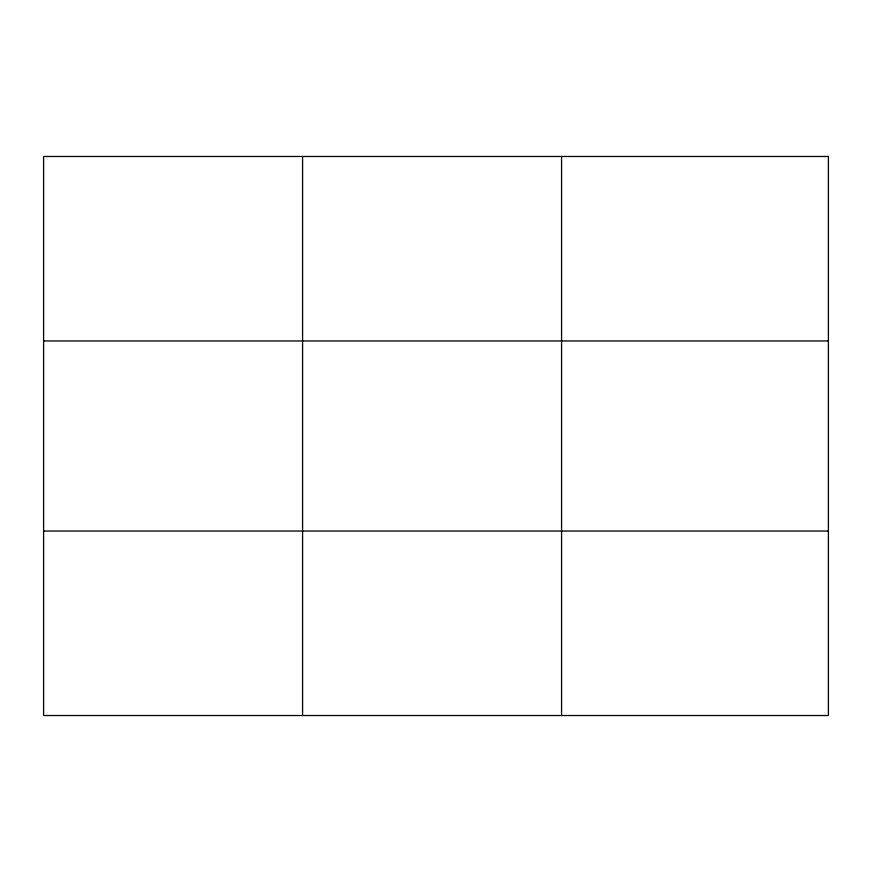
<?xml version="1.0" encoding="UTF-8"?>
<svg xmlns="http://www.w3.org/2000/svg" width="872" height="872" viewBox="0 0 872 872"><rect width="100%" height="100%" fill="white"/><g stroke="black" fill="none" stroke-linecap="round" stroke-linejoin="round"><path stroke-width="1.31" d="M302.584 156.48L302.584 715.52M561.568 156.48L561.568 715.52M43.6 340.963L828.4 340.963M43.6 531.037L828.4 531.037M828.4 156.48L828.4 715.52L43.6 715.52L43.6 156.48L828.4 156.48"/></g></svg>
